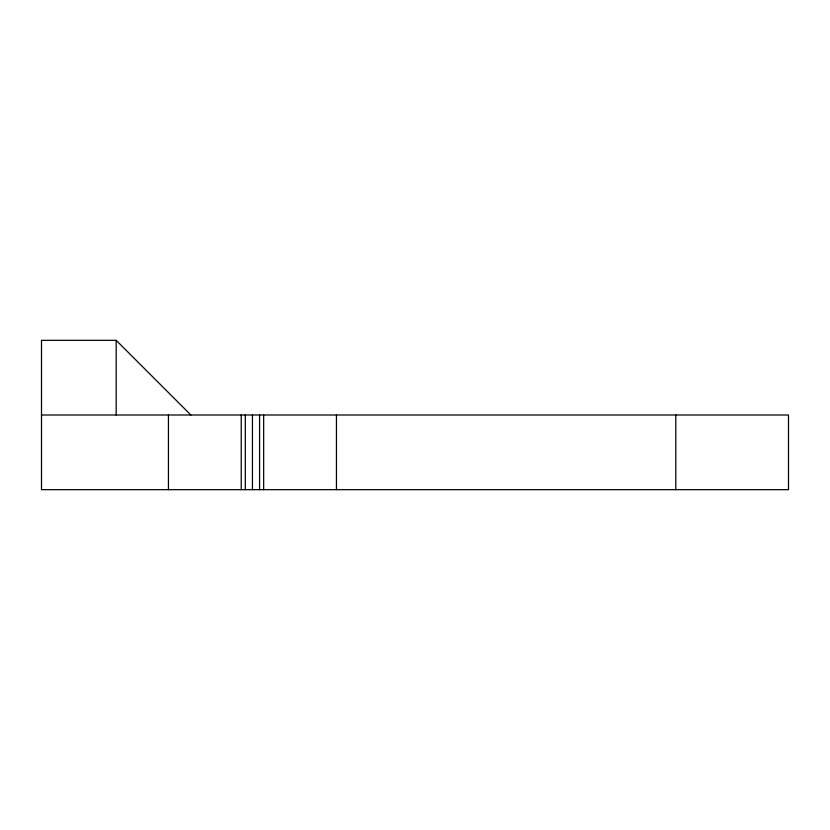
<?xml version="1.0" encoding="UTF-8"?>
<svg xmlns="http://www.w3.org/2000/svg" width="830" height="830" viewBox="0 0 830 830"><rect width="100%" height="100%" fill="white"/><g stroke="black" fill="none" stroke-linecap="round" stroke-linejoin="round"><path stroke-width="1.25" d="M190.869 415.021L116.179 340.331L41.5 340.331L41.5 489.669L788.5 489.669L788.5 415L41.5 415M675.796 415L675.796 489.669M336.451 415L336.451 489.669M263.66 415L263.66 489.669M259.583 415L259.583 489.669M252.445 415L252.445 489.669M245.296 415L245.296 489.669M241.219 415L241.219 489.669M168.438 415L168.438 489.669M116.179 340.331L116.179 415.021"/></g></svg>
